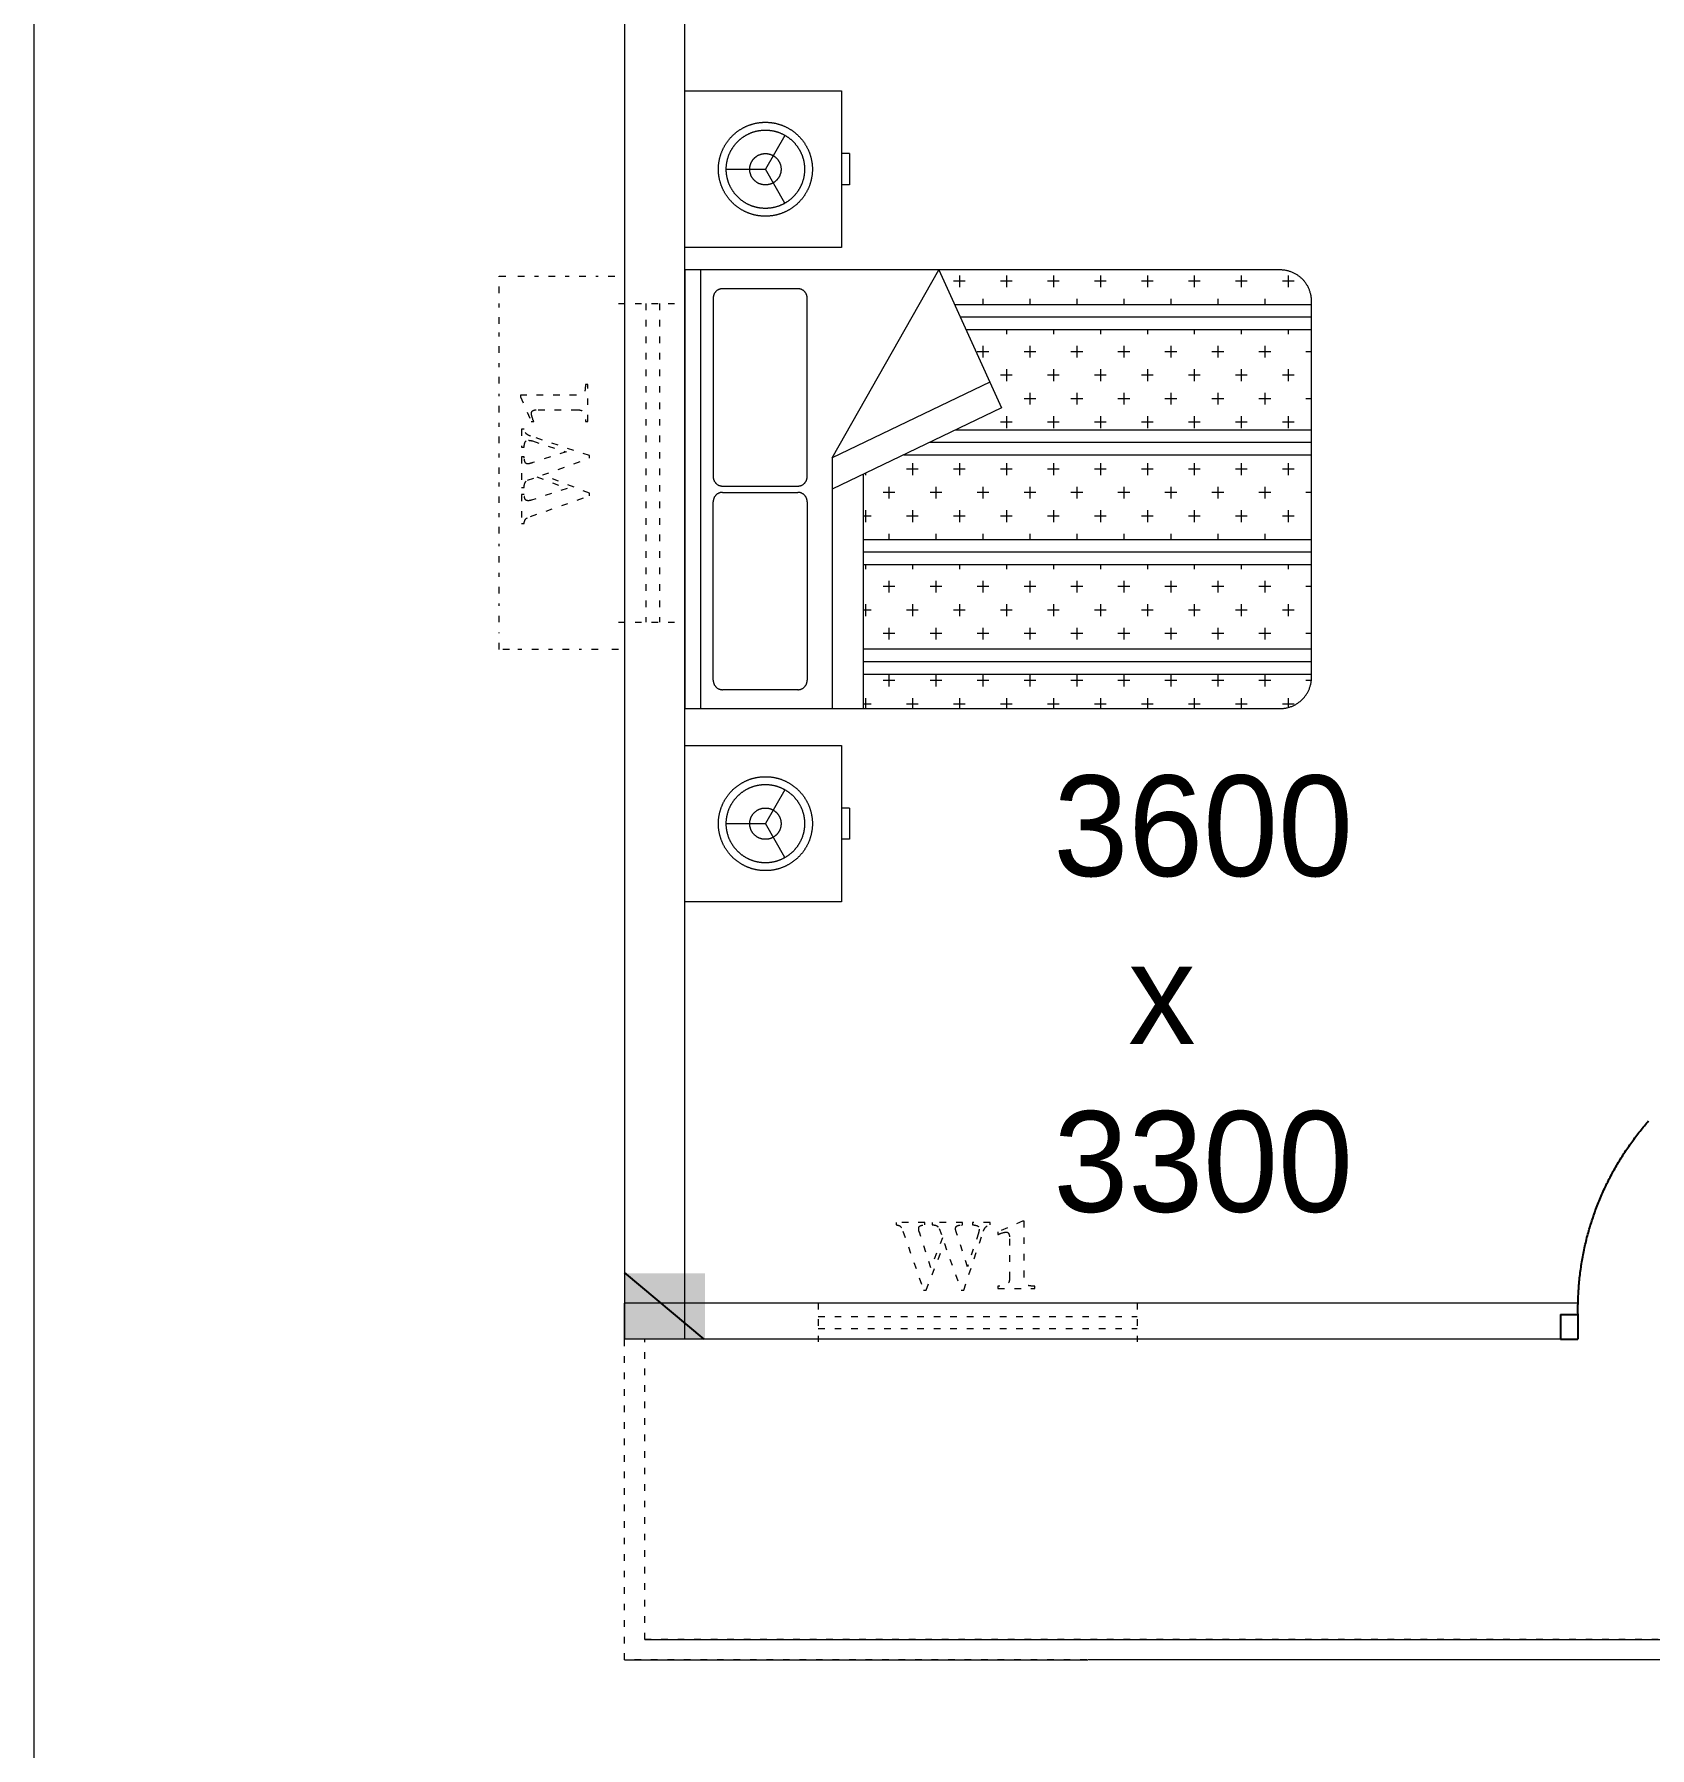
# Model space of a CAD drawing. Header units: millimetres. Extents: x -15225 to 158921, y -72156 to 56162.
# Drawn here: x 4224 to 10095, y -58645 to -52418 of the extents above; entities that cross this region are included whole.
import ezdxf

# ---------------------------------------------------------------- set-up
doc = ezdxf.new("R2010")
doc.units = ezdxf.units.MM
doc.linetypes.add('ACAD_ISO03W100', pattern=[30, 12, -18])
doc.linetypes.add('DASHED2', pattern=[0.375, 0.25, -0.125])
doc.layers.get('0').update_dxf_attribs({"linetype": 'CONTINUOUS'})
for name, color, linetype in [('doors and windows', 1, 'CONTINUOUS'), ('H', 7, 'CONTINUOUS'), ('P', 7, 'CONTINUOUS')]:
    doc.layers.add(name, color=color, linetype=linetype)
doc.layers.add('Layer2', color=7, linetype='ACAD_ISO03W100', lineweight=15)

# ---------------------------------------------------------------- blocks, each defined once
blk = doc.blocks.new('D1')
at = {"layer": 'doors and windows'}
for p, q in [((0, 0), (0, 9)), ((0, 9), (0.5, 9)), ((0.5, 0), (0.5, 9)), ((9, 0.7), (8.5, 0.7)), ((8.5, 0.7), (8.5, 0)), ((9, 0.7), (9, 0)), ((0.5, 0), (0, 0)), ((9, 0), (8.5, 0))]:
    blk.add_line(p, q, dxfattribs=at)
at = {"layer": 'doors and windows', "linetype": 'ACAD_ISO03W100', "ltscale": 0.5}
blk.add_arc((0.35, 0.85), 8.151, 358.9456, 88.9456, dxfattribs=at)
blk = doc.blocks.new('A$Cb1573d39')
at = {"layer": 'doors and windows', "xscale": -10, "yscale": 10, "zscale": 10}
blk.add_blockref('D1', (370.76, -79.37), dxfattribs=at)
blk = doc.blocks.new('A$Cfcc27f74')
at = {"layer": 'H', "linetype": 'Continuous'}
blk.add_hatch(color=256, dxfattribs=at).paths.add_polyline_path([(-0.456, -0.625), (-0.456, 1.015), (1.538, 1.015), (1.538, -0.625), (-0.456, -0.625)])
at = {"layer": 'P'}
blk.add_lwpolyline([(1.52, -0.625), (-0.456, 1.033)], dxfattribs=at)
blk = doc.blocks.new('A$Cd4a5d965')
for p, q in [((-2.8063, -0.2321), (-2.3063, -0.2321)), ((-2.8063, -0.7321), (-2.8063, -0.2321)), ((-2.3063, -0.2321), (-2.3063, -0.7321)), ((-0.7887, -0.2321), (-2.1887, -0.2321)), ((-2.1887, -0.2321), (-2.1887, -2.1321)), ((-0.7887, -2.1321), (-0.7887, -0.2321)), ((-0.7173, -0.2321), (-0.2173, -0.2321)), ((-0.7173, -0.7321), (-0.7173, -0.2321)), ((-0.2173, -0.2321), (-0.2173, -0.7321)), ((-0.7887, -0.2821), (-2.1887, -0.2821)), ((-2.0987, -0.3221), (-1.5287, -0.3221)), ((-0.8787, -0.3221), (-1.4487, -0.3221)), ((-2.5563, -0.3638), (-2.5563, -0.4888)), ((-2.1287, -0.5921), (-2.1287, -0.3521)), ((-1.4987, -0.3521), (-1.4987, -0.5921)), ((-1.4787, -0.3521), (-1.4787, -0.5921)), ((-0.8487, -0.5921), (-0.8487, -0.3521)), ((-0.4673, -0.3638), (-0.4673, -0.4888)), ((-2.6645, -0.5513), (-2.5563, -0.4888)), ((-2.448, -0.5513), (-2.5563, -0.4888)), ((-0.5756, -0.5513), (-0.4673, -0.4888)), ((-0.3591, -0.5513), (-0.4673, -0.4888)), ((-1.5287, -0.6221), (-2.0987, -0.6221)), ((-1.4487, -0.6221), (-0.8787, -0.6221)), ((-1.3887, -0.7021), (-2.1887, -0.7021)), ((-1.2287, -1.2421), (-1.4887, -0.7021)), ((-1.1466, -1.2048), (-1.3887, -0.7021)), ((-1.3887, -0.7021), (-0.7887, -1.0421)), ((-2.3063, -0.7321), (-2.8063, -0.7321)), ((-2.6063, -0.7571), (-2.6063, -0.7321)), ((-2.5063, -0.7571), (-2.6063, -0.7571)), ((-2.5063, -0.7571), (-2.5063, -0.7321)), ((-0.2173, -0.7321), (-0.7173, -0.7321)), ((-0.5173, -0.7571), (-0.5173, -0.7321)), ((-0.4173, -0.7571), (-0.5173, -0.7571)), ((-0.4173, -0.7571), (-0.4173, -0.7321)), ((-2.1887, -0.8021), (-1.4405, -0.8021)), ((-2.156, -0.808), (-2.1887, -0.808)), ((-2.1747, -0.8268), (-2.1747, -0.8021)), ((-2.0787, -0.8021), (-2.0787, -2.2321)), ((-2.0387, -0.8021), (-2.0387, -2.2321)), ((-1.9987, -0.8021), (-1.9987, -2.2321)), ((-1.856, -0.808), (-1.8935, -0.808)), ((-1.8747, -0.8268), (-1.8747, -0.8021)), ((-1.7287, -0.808), (-1.7435, -0.808)), ((-1.7287, -0.8021), (-1.7287, -2.2321)), ((-1.6887, -0.8021), (-1.6887, -2.2321)), ((-1.6487, -0.8021), (-1.6487, -2.2321)), ((-1.556, -0.808), (-1.5935, -0.808)), ((-1.5747, -0.8268), (-1.5747, -0.8021)), ((-1.4377, -0.808), (-1.4435, -0.808)), ((-2.0997, -0.9018), (-2.0997, -0.8643)), ((-1.9497, -0.9018), (-1.9497, -0.8643)), ((-1.7997, -0.9018), (-1.7997, -0.8643)), ((-1.4997, -0.9018), (-1.4997, -0.8643)), ((-2.081, -0.883), (-2.1185, -0.883)), ((-1.931, -0.883), (-1.9685, -0.883)), ((-1.781, -0.883), (-1.8185, -0.883)), ((-1.631, -0.883), (-1.6487, -0.883)), ((-1.481, -0.883), (-1.5185, -0.883)), ((-2.156, -0.958), (-2.1887, -0.958)), ((-2.1747, -0.9768), (-2.1747, -0.9393)), ((-1.856, -0.958), (-1.8935, -0.958)), ((-1.8747, -0.9768), (-1.8747, -0.9393)), ((-1.7287, -0.958), (-1.7435, -0.958)), ((-1.556, -0.958), (-1.5935, -0.958)), ((-1.5747, -0.9768), (-1.5747, -0.9393)), ((-1.406, -0.958), (-1.4435, -0.958)), ((-1.4247, -0.9768), (-1.4247, -0.9393)), ((-1.3787, -0.9306), (-1.3787, -2.2321)), ((-2.081, -1.033), (-2.1185, -1.033)), ((-2.0997, -1.0518), (-2.0997, -1.0143)), ((-1.931, -1.033), (-1.9685, -1.033)), ((-1.9497, -1.0518), (-1.9497, -1.0143)), ((-1.781, -1.033), (-1.8185, -1.033)), ((-1.7997, -1.0518), (-1.7997, -1.0143)), ((-1.631, -1.033), (-1.6487, -1.033)), ((-1.481, -1.033), (-1.5185, -1.033)), ((-1.4997, -1.0518), (-1.4997, -1.0143)), ((-1.3387, -1.0136), (-1.3387, -2.2321)), ((-2.1747, -1.1268), (-2.1747, -1.0893)), ((-1.8747, -1.1268), (-1.8747, -1.0893)), ((-1.5747, -1.1268), (-1.5747, -1.0893)), ((-1.4247, -1.1268), (-1.4247, -1.0893)), ((-0.7887, -1.0421), (-1.2287, -1.2421)), ((-0.8987, -1.0921), (-0.8987, -2.2321)), ((-0.8247, -1.1268), (-0.8247, -1.0893)), ((-2.156, -1.108), (-2.1887, -1.108)), ((-1.856, -1.108), (-1.8935, -1.108)), ((-1.7287, -1.108), (-1.7435, -1.108)), ((-1.556, -1.108), (-1.5935, -1.108)), ((-1.406, -1.108), (-1.4435, -1.108)), ((-1.2987, -1.0967), (-1.2987, -2.2321)), ((-1.2932, -1.108), (-1.2935, -1.108)), ((-0.9787, -1.1285), (-0.9787, -2.2321)), ((-0.9387, -1.1103), (-0.9387, -2.2321)), ((-0.806, -1.108), (-0.8435, -1.108)), ((-2.081, -1.183), (-2.1185, -1.183)), ((-2.0997, -1.2018), (-2.0997, -1.1643)), ((-1.931, -1.183), (-1.9685, -1.183)), ((-1.9497, -1.2018), (-1.9497, -1.1643)), ((-1.781, -1.183), (-1.8185, -1.183)), ((-1.7997, -1.2018), (-1.7997, -1.1643)), ((-1.631, -1.183), (-1.6487, -1.183)), ((-1.481, -1.183), (-1.5185, -1.183)), ((-1.4997, -1.2018), (-1.4997, -1.1643)), ((-1.031, -1.183), (-1.0685, -1.183)), ((-1.0497, -1.2018), (-1.0497, -1.1643)), ((-0.881, -1.183), (-0.8987, -1.183)), ((-2.1747, -1.2768), (-2.1747, -1.2393)), ((-1.8747, -1.2768), (-1.8747, -1.2393)), ((-1.5747, -1.2768), (-1.5747, -1.2393)), ((-1.4247, -1.2768), (-1.4247, -1.2393)), ((-1.2747, -1.2768), (-1.2747, -1.2393)), ((-1.1247, -1.2768), (-1.1247, -1.2393)), ((-0.8247, -1.2768), (-0.8247, -1.2393)), ((-2.156, -1.258), (-2.1887, -1.258)), ((-1.856, -1.258), (-1.8935, -1.258)), ((-1.7287, -1.258), (-1.7435, -1.258)), ((-1.556, -1.258), (-1.5935, -1.258)), ((-1.406, -1.258), (-1.4435, -1.258)), ((-1.256, -1.258), (-1.2935, -1.258)), ((-1.106, -1.258), (-1.1435, -1.258)), ((-0.9787, -1.258), (-0.9935, -1.258)), ((-0.806, -1.258), (-0.8435, -1.258)), ((-2.081, -1.333), (-2.1185, -1.333)), ((-2.0997, -1.3518), (-2.0997, -1.3143)), ((-1.931, -1.333), (-1.9685, -1.333)), ((-1.9497, -1.3518), (-1.9497, -1.3143)), ((-1.781, -1.333), (-1.8185, -1.333)), ((-1.7997, -1.3518), (-1.7997, -1.3143)), ((-1.631, -1.333), (-1.6487, -1.333)), ((-1.481, -1.333), (-1.5185, -1.333)), ((-1.4997, -1.3518), (-1.4997, -1.3143)), ((-1.181, -1.333), (-1.2185, -1.333)), ((-1.1997, -1.3518), (-1.1997, -1.3143)), ((-1.031, -1.333), (-1.0685, -1.333)), ((-1.0497, -1.3518), (-1.0497, -1.3143)), ((-0.881, -1.333), (-0.8987, -1.333)), ((-2.156, -1.408), (-2.1887, -1.408)), ((-2.1747, -1.4268), (-2.1747, -1.3893)), ((-1.856, -1.408), (-1.8935, -1.408)), ((-1.8747, -1.4268), (-1.8747, -1.3893)), ((-1.7287, -1.408), (-1.7435, -1.408)), ((-1.556, -1.408), (-1.5935, -1.408)), ((-1.5747, -1.4268), (-1.5747, -1.3893)), ((-1.406, -1.408), (-1.4435, -1.408)), ((-1.4247, -1.4268), (-1.4247, -1.3893)), ((-1.256, -1.408), (-1.2935, -1.408)), ((-1.2747, -1.4268), (-1.2747, -1.3893)), ((-1.106, -1.408), (-1.1435, -1.408)), ((-1.1247, -1.4268), (-1.1247, -1.3893)), ((-0.9787, -1.408), (-0.9935, -1.408)), ((-0.806, -1.408), (-0.8435, -1.408)), ((-0.8247, -1.4268), (-0.8247, -1.3893)), ((-2.0997, -1.5018), (-2.0997, -1.4643)), ((-1.9497, -1.5018), (-1.9497, -1.4643)), ((-1.7997, -1.5018), (-1.7997, -1.4643)), ((-1.4997, -1.5018), (-1.4997, -1.4643)), ((-1.1997, -1.5018), (-1.1997, -1.4643)), ((-1.0497, -1.5018), (-1.0497, -1.4643)), ((-2.081, -1.483), (-2.1185, -1.483)), ((-1.931, -1.483), (-1.9685, -1.483)), ((-1.781, -1.483), (-1.8185, -1.483)), ((-1.631, -1.483), (-1.6487, -1.483)), ((-1.481, -1.483), (-1.5185, -1.483)), ((-1.181, -1.483), (-1.2185, -1.483)), ((-1.031, -1.483), (-1.0685, -1.483)), ((-0.881, -1.483), (-0.8987, -1.483)), ((-2.156, -1.558), (-2.1887, -1.558)), ((-2.1747, -1.5768), (-2.1747, -1.5393)), ((-1.856, -1.558), (-1.8935, -1.558)), ((-1.8747, -1.5768), (-1.8747, -1.5393)), ((-1.7287, -1.558), (-1.7435, -1.558)), ((-1.556, -1.558), (-1.5935, -1.558)), ((-1.5747, -1.5768), (-1.5747, -1.5393)), ((-1.406, -1.558), (-1.4435, -1.558)), ((-1.4247, -1.5768), (-1.4247, -1.5393)), ((-1.256, -1.558), (-1.2935, -1.558)), ((-1.2747, -1.5768), (-1.2747, -1.5393)), ((-1.106, -1.558), (-1.1435, -1.558)), ((-1.1247, -1.5768), (-1.1247, -1.5393)), ((-0.9787, -1.558), (-0.9935, -1.558)), ((-0.806, -1.558), (-0.8435, -1.558)), ((-0.8247, -1.5768), (-0.8247, -1.5393)), ((-2.081, -1.633), (-2.1185, -1.633)), ((-2.0997, -1.6518), (-2.0997, -1.6143)), ((-1.931, -1.633), (-1.9685, -1.633)), ((-1.9497, -1.6518), (-1.9497, -1.6143)), ((-1.781, -1.633), (-1.8185, -1.633)), ((-1.7997, -1.6518), (-1.7997, -1.6143)), ((-1.631, -1.633), (-1.6487, -1.633)), ((-1.481, -1.633), (-1.5185, -1.633)), ((-1.4997, -1.6518), (-1.4997, -1.6143)), ((-1.181, -1.633), (-1.2185, -1.633)), ((-1.1997, -1.6518), (-1.1997, -1.6143)), ((-1.031, -1.633), (-1.0685, -1.633)), ((-1.0497, -1.6518), (-1.0497, -1.6143)), ((-0.881, -1.633), (-0.8987, -1.633)), ((-2.1747, -1.7268), (-2.1747, -1.6893)), ((-1.8747, -1.7268), (-1.8747, -1.6893)), ((-1.5747, -1.7268), (-1.5747, -1.6893)), ((-1.4247, -1.7268), (-1.4247, -1.6893)), ((-1.2747, -1.7268), (-1.2747, -1.6893)), ((-1.1247, -1.7268), (-1.1247, -1.6893)), ((-0.8247, -1.7268), (-0.8247, -1.6893)), ((-2.156, -1.708), (-2.1887, -1.708)), ((-1.856, -1.708), (-1.8935, -1.708)), ((-1.7287, -1.708), (-1.7435, -1.708)), ((-1.556, -1.708), (-1.5935, -1.708)), ((-1.406, -1.708), (-1.4435, -1.708)), ((-1.256, -1.708), (-1.2935, -1.708)), ((-1.106, -1.708), (-1.1435, -1.708)), ((-0.9787, -1.708), (-0.9935, -1.708)), ((-0.806, -1.708), (-0.8435, -1.708)), ((-2.081, -1.783), (-2.1185, -1.783)), ((-2.0997, -1.8018), (-2.0997, -1.7643)), ((-1.931, -1.783), (-1.9685, -1.783)), ((-1.9497, -1.8018), (-1.9497, -1.7643)), ((-1.781, -1.783), (-1.8185, -1.783)), ((-1.7997, -1.8018), (-1.7997, -1.7643)), ((-1.631, -1.783), (-1.6487, -1.783)), ((-1.481, -1.783), (-1.5185, -1.783)), ((-1.4997, -1.8018), (-1.4997, -1.7643)), ((-1.181, -1.783), (-1.2185, -1.783)), ((-1.1997, -1.8018), (-1.1997, -1.7643)), ((-1.031, -1.783), (-1.0685, -1.783)), ((-1.0497, -1.8018), (-1.0497, -1.7643)), ((-0.881, -1.783), (-0.8987, -1.783)), ((-2.156, -1.858), (-2.1887, -1.858)), ((-2.1747, -1.8768), (-2.1747, -1.8393)), ((-1.856, -1.858), (-1.8935, -1.858)), ((-1.8747, -1.8768), (-1.8747, -1.8393)), ((-1.7287, -1.858), (-1.7435, -1.858)), ((-1.556, -1.858), (-1.5935, -1.858)), ((-1.5747, -1.8768), (-1.5747, -1.8393)), ((-1.406, -1.858), (-1.4435, -1.858)), ((-1.4247, -1.8768), (-1.4247, -1.8393)), ((-1.256, -1.858), (-1.2935, -1.858)), ((-1.2747, -1.8768), (-1.2747, -1.8393)), ((-1.106, -1.858), (-1.1435, -1.858)), ((-1.1247, -1.8768), (-1.1247, -1.8393)), ((-0.9787, -1.858), (-0.9935, -1.858)), ((-0.806, -1.858), (-0.8435, -1.858)), ((-0.8247, -1.8768), (-0.8247, -1.8393)), ((-2.0997, -1.9518), (-2.0997, -1.9143)), ((-1.9497, -1.9518), (-1.9497, -1.9143)), ((-1.7997, -1.9518), (-1.7997, -1.9143)), ((-1.4997, -1.9518), (-1.4997, -1.9143)), ((-1.1997, -1.9518), (-1.1997, -1.9143)), ((-1.0497, -1.9518), (-1.0497, -1.9143)), ((-2.081, -1.933), (-2.1185, -1.933)), ((-1.931, -1.933), (-1.9685, -1.933)), ((-1.781, -1.933), (-1.8185, -1.933)), ((-1.631, -1.933), (-1.6487, -1.933)), ((-1.481, -1.933), (-1.5185, -1.933)), ((-1.181, -1.933), (-1.2185, -1.933)), ((-1.031, -1.933), (-1.0685, -1.933)), ((-0.881, -1.933), (-0.8987, -1.933)), ((-2.156, -2.008), (-2.1887, -2.008)), ((-2.1747, -2.0268), (-2.1747, -1.9893)), ((-1.856, -2.008), (-1.8935, -2.008)), ((-1.8747, -2.0268), (-1.8747, -1.9893)), ((-1.7287, -2.008), (-1.7435, -2.008)), ((-1.556, -2.008), (-1.5935, -2.008)), ((-1.5747, -2.0268), (-1.5747, -1.9893)), ((-1.406, -2.008), (-1.4435, -2.008)), ((-1.4247, -2.0268), (-1.4247, -1.9893)), ((-1.256, -2.008), (-1.2935, -2.008)), ((-1.2747, -2.0268), (-1.2747, -1.9893)), ((-1.106, -2.008), (-1.1435, -2.008)), ((-1.1247, -2.0268), (-1.1247, -1.9893)), ((-0.9787, -2.008), (-0.9935, -2.008)), ((-0.806, -2.008), (-0.8435, -2.008)), ((-0.8247, -2.0268), (-0.8247, -1.9893)), ((-2.0997, -2.1018), (-2.0997, -2.0643)), ((-1.9497, -2.1018), (-1.9497, -2.0643)), ((-1.7997, -2.1018), (-1.7997, -2.0643)), ((-1.4997, -2.1018), (-1.4997, -2.0643)), ((-1.1997, -2.1018), (-1.1997, -2.0643)), ((-1.0497, -2.1018), (-1.0497, -2.0643)), ((-2.081, -2.083), (-2.1185, -2.083)), ((-1.931, -2.083), (-1.9685, -2.083)), ((-1.781, -2.083), (-1.8185, -2.083)), ((-1.631, -2.083), (-1.6487, -2.083)), ((-1.481, -2.083), (-1.5185, -2.083)), ((-1.181, -2.083), (-1.2185, -2.083)), ((-1.031, -2.083), (-1.0685, -2.083)), ((-0.881, -2.083), (-0.8987, -2.083)), ((-2.156, -2.158), (-2.1852, -2.158)), ((-2.1747, -2.1768), (-2.1747, -2.1393)), ((-1.856, -2.158), (-1.8935, -2.158)), ((-1.8747, -2.1768), (-1.8747, -2.1393)), ((-1.7287, -2.158), (-1.7435, -2.158)), ((-1.556, -2.158), (-1.5935, -2.158)), ((-1.5747, -2.1768), (-1.5747, -2.1393)), ((-1.406, -2.158), (-1.4435, -2.158)), ((-1.4247, -2.1768), (-1.4247, -2.1393)), ((-1.256, -2.158), (-1.2935, -2.158)), ((-1.2747, -2.1768), (-1.2747, -2.1393)), ((-1.106, -2.158), (-1.1435, -2.158)), ((-1.1247, -2.1768), (-1.1247, -2.1393)), ((-0.9787, -2.158), (-0.9935, -2.158)), ((-0.806, -2.158), (-0.8435, -2.158)), ((-0.8247, -2.1768), (-0.8247, -2.1393)), ((-2.0997, -2.2315), (-2.0997, -2.2143)), ((-2.0887, -2.2321), (-0.8887, -2.2321)), ((-1.9497, -2.2321), (-1.9497, -2.2143)), ((-1.7997, -2.2321), (-1.7997, -2.2143)), ((-1.4997, -2.2321), (-1.4997, -2.2143)), ((-1.1997, -2.2321), (-1.1997, -2.2143)), ((-1.0497, -2.2321), (-1.0497, -2.2143))]:
    blk.add_line(p, q)
for centre, radius in [((-2.5563, -0.4888), 0.15), ((-2.5563, -0.4888), 0.125), ((-0.4673, -0.4888), 0.15), ((-0.4673, -0.4888), 0.125), ((-2.5563, -0.4888), 0.05), ((-0.4673, -0.4888), 0.05)]:
    blk.add_circle(centre, radius)
for centre, radius, start, end in [((-2.0987, -0.3521), 0.03, 90, 180), ((-1.5287, -0.3521), 0.03, 0, 90), ((-1.4487, -0.3521), 0.03, 90, 180), ((-0.8787, -0.3521), 0.03, 0, 90), ((-2.0987, -0.5921), 0.03, 180, 270), ((-1.5287, -0.5921), 0.03, 270, 0), ((-1.4487, -0.5921), 0.03, 180, 270), ((-0.8787, -0.5921), 0.03, 270, 0), ((-2.0887, -2.1321), 0.1, 180, 270), ((-0.8887, -2.1321), 0.1, 270, 0)]:
    blk.add_arc(centre, radius, start, end)
blk = doc.blocks.new('colomn')
at = {"color": 7, "linetype": 'ByBlock', "lineweight": 0}
blk.add_blockref('A$Cfcc27f74', (-396.305, 1205.232), dxfattribs=at)
blk = doc.blocks.new('plan')
at = {"color": 7, "lineweight": 15}
for p, q in [((655205.5, 148376.3), (655205.5, 148407.3)), ((655205.5, 148407.3), (655224.2, 148407.3)), ((655239.6, 148407.3), (655276.9, 148407.3)), ((655295.4, 148407.3), (655332.6, 148407.3)), ((655351.2, 148407.3), (655385.3, 148407.3)), ((655403.8, 148407.3), (655422.5, 148407.3)), ((655205.5, 148320.5), (655205.5, 148357.7)), ((655422.5, 148357.7), (655543.3, 148357.7)), ((655472, 148357.7), (655472, 147778.3)), ((655496.9, 148357.7), (655496.9, 147778.3)), ((655205.5, 148267.8), (655205.5, 148305.1)), ((655205.5, 148212.1), (655205.5, 148249.3)), ((655366.7, 148210.2), (655362.3, 148210.2)), ((655366.7, 148143.2), (655366.7, 148210.2)), ((655205.5, 148159.4), (655205.5, 148193.5)), ((655345.7, 148190.8), (655244.5, 148190.8)), ((655244.5, 148190.8), (655244.5, 148188)), ((655244.5, 148188), (655263.8, 148143.2)), ((655276.4, 148164.6), (655344.5, 148164.6)), ((655205.5, 148103.7), (655205.5, 148140.8)), ((655246.5, 148129.1), (655246.5, 148096.8)), ((655250.9, 148129.1), (655246.5, 148129.1)), ((655369.6, 148081.2), (655262.6, 148116.7)), ((655263.8, 148143.2), (655268.7, 148143.2)), ((655362.3, 148143.2), (655366.7, 148143.2)), ((655246.5, 148096.8), (655250.9, 148096.8)), ((655266.3, 148107.8), (655327.2, 148088)), ((655327.2, 148088), (655267.5, 148068.7)), ((655205.5, 148047.9), (655205.5, 148085)), ((655250.9, 148079.1), (655246.5, 148079.1)), ((655246.5, 148079.1), (655246.5, 148023.5)), ((655284.8, 148046), (655369.6, 148076.3)), ((655369.6, 148076.3), (655369.6, 148081.2)), ((655205.5, 147995.2), (655205.5, 148032.4)), ((655246.5, 148023.5), (655250.9, 148023.5)), ((655257.4, 148036.4), (655274.3, 148042.4)), ((655274.3, 148042.4), (655329.2, 148021.4)), ((655369.6, 148013), (655284.8, 148046)), ((655250.9, 148010.5), (655246.5, 148010.5)), ((655246.5, 148010.5), (655246.5, 147958.1)), ((655262.6, 147970.6), (655369.6, 148008.1)), ((655329.2, 148021.4), (655264.2, 148000.4)), ((655369.6, 148008.1), (655369.6, 148013)), ((655205.5, 147939.5), (655205.5, 147976.6)), ((655246.5, 147958.1), (655250.9, 147958.1)), ((655205.5, 147886.7), (655205.5, 147920.8)), ((655205.5, 147830.9), (655205.5, 147868.1)), ((655205.5, 147778.3), (655205.5, 147812.3)), ((655422.5, 147778.3), (655543.3, 147778.3)), ((655205.5, 147728.7), (655205.5, 147759.7)), ((655224.2, 147728.7), (655205.5, 147728.7)), ((655276.9, 147728.7), (655239.6, 147728.7)), ((655332.6, 147728.7), (655295.4, 147728.7)), ((655385.3, 147728.7), (655351.2, 147728.7)), ((655422.5, 147728.7), (655403.8, 147728.7)), ((655433.5, 145892.9), (655433.5, 146475.8)), ((655470.6, 145930.1), (655470.6, 146475.5))]:
    blk.add_line(p, q, dxfattribs=at)
at = {"color": 7, "lineweight": 15, "extrusion": (0, -4.44089e-16, -1)}
for p, q in [((655205.5, 148376.3), (655205.5, 148407.3)), ((655205.5, 148407.3), (655224.2, 148407.3)), ((655239.6, 148407.3), (655276.9, 148407.3)), ((655295.4, 148407.3), (655332.6, 148407.3)), ((655351.2, 148407.3), (655385.3, 148407.3)), ((655403.8, 148407.3), (655422.5, 148407.3)), ((655205.5, 148320.5), (655205.5, 148357.7)), ((655422.5, 148357.7), (655543.3, 148357.7)), ((655472, 148357.7), (655472, 147778.3)), ((655496.9, 148357.7), (655496.9, 147778.3)), ((655205.5, 148267.8), (655205.5, 148305.1)), ((655205.5, 148212.1), (655205.5, 148249.3)), ((655366.7, 148210.2), (655362.3, 148210.2)), ((655366.7, 148143.2), (655366.7, 148210.2)), ((655205.5, 148159.4), (655205.5, 148193.5)), ((655345.7, 148190.8), (655244.5, 148190.8)), ((655244.5, 148190.8), (655244.5, 148188)), ((655244.5, 148188), (655263.8, 148143.2)), ((655276.4, 148164.6), (655344.5, 148164.6)), ((655205.5, 148103.7), (655205.5, 148140.8)), ((655246.5, 148129.1), (655246.5, 148096.8)), ((655250.9, 148129.1), (655246.5, 148129.1)), ((655369.6, 148081.2), (655262.6, 148116.7)), ((655263.8, 148143.2), (655268.7, 148143.2)), ((655362.3, 148143.2), (655366.7, 148143.2)), ((655246.5, 148096.8), (655250.9, 148096.8)), ((655266.3, 148107.8), (655327.2, 148088)), ((655327.2, 148088), (655267.5, 148068.7)), ((655205.5, 148047.9), (655205.5, 148085)), ((655250.9, 148079.1), (655246.5, 148079.1)), ((655246.5, 148079.1), (655246.5, 148023.5)), ((655284.8, 148046), (655369.6, 148076.3)), ((655369.6, 148076.3), (655369.6, 148081.2)), ((655205.5, 147995.2), (655205.5, 148032.4)), ((655246.5, 148023.5), (655250.9, 148023.5)), ((655257.4, 148036.4), (655274.3, 148042.4)), ((655274.3, 148042.4), (655329.2, 148021.4)), ((655369.6, 148013), (655284.8, 148046)), ((655250.9, 148010.5), (655246.5, 148010.5)), ((655246.5, 148010.5), (655246.5, 147958.1)), ((655262.6, 147970.6), (655369.6, 148008.1)), ((655329.2, 148021.4), (655264.2, 148000.4)), ((655369.6, 148008.1), (655369.6, 148013)), ((655205.5, 147939.5), (655205.5, 147976.6)), ((655246.5, 147958.1), (655250.9, 147958.1)), ((655205.5, 147886.7), (655205.5, 147920.8)), ((655205.5, 147830.9), (655205.5, 147868.1)), ((655205.5, 147778.3), (655205.5, 147812.3)), ((655422.5, 147778.3), (655543.3, 147778.3)), ((655205.5, 147728.7), (655205.5, 147759.7)), ((655224.2, 147728.7), (655205.5, 147728.7)), ((655276.9, 147728.7), (655239.6, 147728.7)), ((655332.6, 147728.7), (655295.4, 147728.7)), ((655385.3, 147728.7), (655351.2, 147728.7)), ((655422.5, 147728.7), (655403.8, 147728.7))]:
    blk.add_line(p, q, dxfattribs=at)
at = {"color": 7, "lineweight": 13}
for p, q in [((655979.3, 146687.8), (655926.8, 146687.8)), ((655926.8, 146687.8), (655926.8, 146683.4)), ((655979.3, 146683.4), (655979.3, 146687.8)), ((656047.9, 146687.8), (655992.2, 146687.8)), ((655992.2, 146687.8), (655992.2, 146683.4)), ((656047.9, 146683.4), (656047.9, 146687.8)), ((656098, 146687.8), (656065.7, 146687.8)), ((656065.7, 146687.8), (656065.7, 146683.4)), ((656098, 146683.4), (656098, 146687.8)), ((656156.7, 146689.8), (656112, 146670.5)), ((656159.5, 146689.8), (656156.7, 146689.8)), ((656159.5, 146588.6), (656159.5, 146689.8)), ((655939.3, 146671.7), (655976.9, 146564.8)), ((655990.2, 146605.1), (655969.2, 146670.1)), ((656011.2, 146660), (655990.2, 146605.1)), ((656005.2, 146676.9), (656011.2, 146660)), ((656056.8, 146607.1), (656037.4, 146666.8)), ((656049.9, 146564.8), (656085.5, 146671.7)), ((656076.5, 146668), (656056.8, 146607.1)), ((656112, 146670.5), (656112, 146665.6)), ((656133.3, 146658), (656133.3, 146589.8)), ((655981.7, 146564.8), (656014.8, 146649.5)), ((656014.8, 146649.5), (656045, 146564.8)), ((655976.9, 146564.8), (655981.7, 146564.8)), ((656045, 146564.8), (656049.9, 146564.8)), ((656112, 146572), (656112, 146567.6)), ((656112, 146567.6), (656178.9, 146567.6)), ((656178.9, 146567.6), (656178.9, 146572)), ((655785.4, 146541.7), (655785.4, 146470.5)), ((656364.9, 146541.7), (656364.9, 146470.5)), ((655785.4, 146516.9), (656364.9, 146516.9)), ((655785.4, 146495.2), (656364.9, 146495.2)), ((658182.1, 145930.1), (655470.6, 145930.1)), ((658253.5, 145892.9), (655433.5, 145892.9))]:
    blk.add_line(p, q, dxfattribs=at)
at = {"color": 7, "lineweight": 13, "extrusion": (0, -4.44089e-16, -1)}
for p, q in [((655979.3, 146687.8), (655926.8, 146687.8)), ((655926.8, 146687.8), (655926.8, 146683.4)), ((655979.3, 146683.4), (655979.3, 146687.8)), ((656047.9, 146687.8), (655992.2, 146687.8)), ((655992.2, 146687.8), (655992.2, 146683.4)), ((656047.9, 146683.4), (656047.9, 146687.8)), ((656098, 146687.8), (656065.7, 146687.8)), ((656065.7, 146687.8), (656065.7, 146683.4)), ((656098, 146683.4), (656098, 146687.8)), ((656156.7, 146689.8), (656112, 146670.5)), ((656159.5, 146689.8), (656156.7, 146689.8)), ((656159.5, 146588.6), (656159.5, 146689.8)), ((655939.3, 146671.7), (655976.9, 146564.8)), ((655990.2, 146605.1), (655969.2, 146670.1)), ((656011.2, 146660), (655990.2, 146605.1)), ((656005.2, 146676.9), (656011.2, 146660)), ((656056.8, 146607.1), (656037.4, 146666.8)), ((656049.9, 146564.8), (656085.5, 146671.7)), ((656076.5, 146668), (656056.8, 146607.1)), ((656112, 146670.5), (656112, 146665.6)), ((656133.3, 146658), (656133.3, 146589.8)), ((655981.7, 146564.8), (656014.8, 146649.5)), ((656014.8, 146649.5), (656045, 146564.8)), ((655976.9, 146564.8), (655981.7, 146564.8)), ((656045, 146564.8), (656049.9, 146564.8)), ((656112, 146572), (656112, 146567.6)), ((656112, 146567.6), (656178.9, 146567.6)), ((656178.9, 146567.6), (656178.9, 146572)), ((655785.4, 146541.7), (655785.4, 146470.5)), ((656364.9, 146541.7), (656364.9, 146470.5)), ((655785.4, 146516.9), (656364.9, 146516.9)), ((655785.4, 146495.2), (656364.9, 146495.2))]:
    blk.add_line(p, q, dxfattribs=at)
at = {"color": 7, "linetype": 'ByBlock', "lineweight": 13}
for p, q in [((655470.6, 145930.1), (659420, 145930.1)), ((655433.5, 145892.9), (659534.8, 145894.5))]:
    blk.add_line(p, q, dxfattribs=at)
at = {"color": 7, "linetype": 'ByBlock', "lineweight": 0}
blk.add_lwpolyline([(654360.8, 157372.9), (666402.3, 157372.9), (666402.3, 145331.4), (654360.8, 145331.4)], close=True, dxfattribs=at)
at = {"color": 7, "linetype": 'ByBlock', "lineweight": 15}
blk.add_lwpolyline([(655543.3, 146475.8), (655543.3, 155176.9), (655433.5, 155176.9), (655433.5, 146475.8)], dxfattribs=at)
at = {"color": 7, "linetype": 'ByBlock', "lineweight": 15, "extrusion": (0, -4.44089e-16, -1)}
blk.add_lwpolyline([(-655543.3, 146475.8), (-655543.3, 155176.9), (-655433.5, 155176.9), (-655433.5, 146475.8)], dxfattribs=at)
at = {"color": 7, "linetype": 'ByBlock', "lineweight": 13}
blk.add_lwpolyline([(657166.1, 146475.8), (655433.5, 146475.8), (655433.5, 146541.7), (657166.1, 146541.7)], dxfattribs=at)
at = {"color": 7, "linetype": 'ByBlock', "lineweight": 13, "extrusion": (0, -4.44089e-16, -1)}
blk.add_lwpolyline([(-657166.1, 146475.8), (-655433.5, 146475.8), (-655433.5, 146541.7), (-657166.1, 146541.7)], dxfattribs=at)
at = {"color": 7, "lineweight": 15}
for points in [[(655362.3, 148210.2), (655362.3, 148194.1), (655359.5, 148190.8), (655345.7, 148190.8)], [(655362.3, 148210.2), (655362.3, 148194.1), (655359.5, 148190.8), (655345.7, 148190.8)], [(655264.2, 148158.1), (655264.2, 148162.6), (655267.9, 148164.6), (655276.4, 148164.6)], [(655264.2, 148158.1), (655264.2, 148162.6), (655267.9, 148164.6), (655276.4, 148164.6)], [(655267.1, 148146.4), (655265.5, 148151.2), (655264.2, 148155.7), (655264.2, 148158.1)], [(655267.1, 148146.4), (655265.5, 148151.2), (655264.2, 148155.7), (655264.2, 148158.1)], [(655344.5, 148164.6), (655359.1, 148164.6), (655362.3, 148161), (655362.3, 148143.2)], [(655344.5, 148164.6), (655359.1, 148164.6), (655362.3, 148161), (655362.3, 148143.2)], [(655262.6, 148116.7), (655255.4, 148119.1), (655251.8, 148123.1), (655250.9, 148129.1)], [(655262.6, 148116.7), (655255.4, 148119.1), (655251.8, 148123.1), (655250.9, 148129.1)], [(655268.7, 148143.2), (655267.9, 148144.8), (655267.5, 148146), (655267.1, 148146.4)], [(655268.7, 148143.2), (655267.9, 148144.8), (655267.5, 148146), (655267.1, 148146.4)], [(655250.9, 148096.8), (655251.8, 148106.1), (655253.3, 148109), (655259, 148109)], [(655250.9, 148096.8), (655251.8, 148106.1), (655253.3, 148109), (655259, 148109)], [(655259, 148109), (655261.4, 148109), (655263.8, 148108.6), (655266.3, 148107.8)], [(655259, 148109), (655261.4, 148109), (655263.8, 148108.6), (655266.3, 148107.8)], [(655251.3, 148076.7), (655251.3, 148077.2), (655251.3, 148078), (655250.9, 148079.1)], [(655251.3, 148076.7), (655251.3, 148077.2), (655251.3, 148078), (655250.9, 148079.1)], [(655257.8, 148066.2), (655253.3, 148066.2), (655251.8, 148069), (655251.3, 148076.7)], [(655257.8, 148066.2), (655253.3, 148066.2), (655251.8, 148069), (655251.3, 148076.7)], [(655267.5, 148068.7), (655261.4, 148066.6), (655259.4, 148066.2), (655257.8, 148066.2)], [(655267.5, 148068.7), (655261.4, 148066.6), (655259.4, 148066.2), (655257.8, 148066.2)], [(655250.9, 148023.5), (655251.3, 148030.7), (655252.9, 148034.3), (655257.4, 148036.4)], [(655250.9, 148023.5), (655251.3, 148030.7), (655252.9, 148034.3), (655257.4, 148036.4)], [(655258.6, 147999.3), (655253.3, 147999.3), (655251.8, 148001.2), (655250.9, 148010.5)], [(655258.6, 147999.3), (655253.3, 147999.3), (655251.8, 148001.2), (655250.9, 148010.5)], [(655264.2, 148000.4), (655261.4, 147999.3), (655260.2, 147999.3), (655258.6, 147999.3)], [(655264.2, 148000.4), (655261.4, 147999.3), (655260.2, 147999.3), (655258.6, 147999.3)], [(655250.9, 147958.1), (655252.1, 147965.7), (655253.8, 147967.4), (655262.6, 147970.6)], [(655250.9, 147958.1), (655252.1, 147965.7), (655253.8, 147967.4), (655262.6, 147970.6)]]:
    blk.add_open_spline(points, degree=3, dxfattribs=at)
at = {"color": 7, "lineweight": 13}
for points in [[(655926.8, 146683.4), (655934.5, 146682.2), (655936.1, 146680.6), (655939.3, 146671.7)], [(655926.8, 146683.4), (655934.5, 146682.2), (655936.1, 146680.6), (655939.3, 146671.7)], [(655968, 146675.7), (655968, 146681), (655970, 146682.6), (655979.3, 146683.4)], [(655968, 146675.7), (655968, 146681), (655970, 146682.6), (655979.3, 146683.4)], [(655969.2, 146670.1), (655968, 146672.9), (655968, 146674.1), (655968, 146675.7)], [(655969.2, 146670.1), (655968, 146672.9), (655968, 146674.1), (655968, 146675.7)], [(655992.2, 146683.4), (655999.4, 146683), (656003.1, 146681.4), (656005.2, 146676.9)], [(655992.2, 146683.4), (655999.4, 146683), (656003.1, 146681.4), (656005.2, 146676.9)], [(656035, 146676.5), (656035, 146681), (656037.8, 146682.6), (656045.5, 146683)], [(656035, 146676.5), (656035, 146681), (656037.8, 146682.6), (656045.5, 146683)], [(656037.4, 146666.8), (656035.4, 146672.9), (656035, 146674.9), (656035, 146676.5)], [(656037.4, 146666.8), (656035.4, 146672.9), (656035, 146674.9), (656035, 146676.5)], [(656045.5, 146683), (656045.9, 146683), (656046.7, 146683), (656047.9, 146683.4)], [(656045.5, 146683), (656045.9, 146683), (656046.7, 146683), (656047.9, 146683.4)], [(656065.7, 146683.4), (656074.9, 146682.6), (656077.8, 146681), (656077.8, 146675.3)], [(656065.7, 146683.4), (656074.9, 146682.6), (656077.8, 146681), (656077.8, 146675.3)], [(656077.8, 146675.3), (656077.8, 146672.9), (656077.3, 146670.5), (656076.5, 146668)], [(656077.8, 146675.3), (656077.8, 146672.9), (656077.3, 146670.5), (656076.5, 146668)], [(656085.5, 146671.7), (656087.9, 146678.9), (656091.9, 146682.6), (656098, 146683.4)], [(656085.5, 146671.7), (656087.9, 146678.9), (656091.9, 146682.6), (656098, 146683.4)], [(656112, 146665.6), (656113.6, 146666.4), (656114.8, 146666.8), (656115.2, 146667.2)], [(656112, 146665.6), (656113.6, 146666.4), (656114.8, 146666.8), (656115.2, 146667.2)], [(656115.2, 146667.2), (656120, 146668.9), (656124.5, 146670.1), (656126.9, 146670.1)], [(656115.2, 146667.2), (656120, 146668.9), (656124.5, 146670.1), (656126.9, 146670.1)], [(656126.9, 146670.1), (656131.3, 146670.1), (656133.3, 146666.4), (656133.3, 146658)], [(656126.9, 146670.1), (656131.3, 146670.1), (656133.3, 146666.4), (656133.3, 146658)], [(656133.3, 146589.8), (656133.3, 146575.3), (656129.7, 146572), (656112, 146572)], [(656133.3, 146589.8), (656133.3, 146575.3), (656129.7, 146572), (656112, 146572)], [(656178.9, 146572), (656162.8, 146572), (656159.5, 146574.8), (656159.5, 146588.6)], [(656178.9, 146572), (656162.8, 146572), (656159.5, 146574.8), (656159.5, 146588.6)]]:
    blk.add_open_spline(points, degree=3, dxfattribs=at)
at = {"linetype": 'ByBlock', "lineweight": 13, "xscale": 569.2649705135316, "yscale": 569.2649705135316, "zscale": 569.2649705135316, "rotation": 90}
blk.add_blockref('A$Cd4a5d965', (655411.2, 148867.6), dxfattribs=at)
at = {"color": 7, "linetype": 'ByBlock', "lineweight": 13}
for name, p, xscale, yscale, zscale in [('A$Cb1573d39', (655341.7, 146982.5), 6.38445415734447, 6.38445415734447, 6.38445415734447), ('A$Cfcc27f74', (655466.9, 146521.2), 73.2007409328813, 73.2007409328813, 73.2007409328813)]:
    blk.add_blockref(name, p, dxfattribs=dict(at, xscale=xscale, yscale=yscale, zscale=zscale))
at = {"layer": 'P', "linetype": 'ByBlock', "lineweight": 13, "xscale": 73.2007409328813, "yscale": 73.2007409328813, "zscale": 73.2007409328813}
blk.add_blockref('colomn', (684476.8, 58297.3), dxfattribs=at)
at = {"layer": 'P', "linetype": 'ByBlock', "lineweight": 13, "insert": (656212.8, 147500.1), "char_height": 183, "attachment_point": 1}
blk.add_mtext_dynamic_manual_height_columns('3600\\P  x\\P3300', width=1017.411, gutter_width=915, heights=[0], dxfattribs=at)

msp = doc.modelspace()

# ---------------------------------------------------------------- block references
at = {"layer": 'Layer2', "linetype": 'DASHED2', "xscale": 2, "yscale": 2, "zscale": 2}
msp.add_blockref('plan', (-1304498, -350111.5), dxfattribs=at)

doc.saveas('drawing.dxf')
